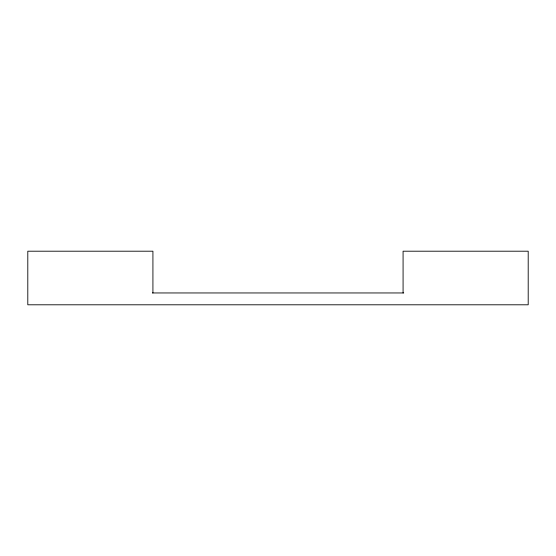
<?xml version="1.0" encoding="UTF-8"?>
<svg xmlns="http://www.w3.org/2000/svg" width="556" height="556" viewBox="0 0 556 556"><rect width="100%" height="100%" fill="white"/><g stroke="black" fill="none" stroke-linecap="round" stroke-linejoin="round"><path stroke-width="0.83" d="M152.358 292.956L403.725 292.956M403.079 292.956L403.079 251.201L528.2 251.201L528.2 304.799L27.8 304.799L27.8 251.201L152.921 251.201L152.921 292.956"/></g></svg>
